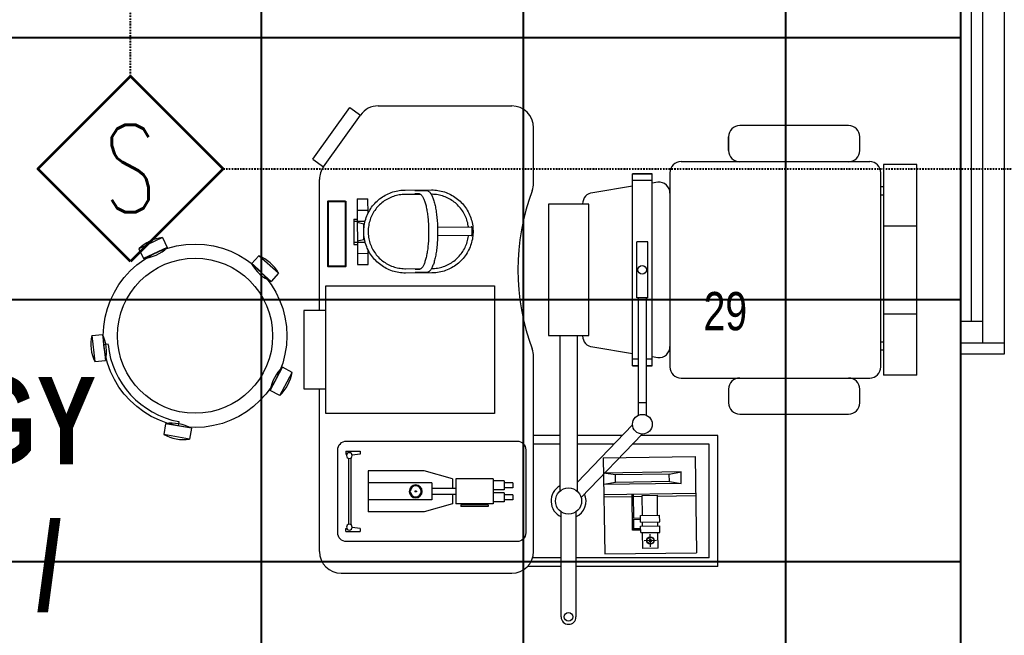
# Model space of a CAD drawing. Extents: x -12260 to 57327, y -29287 to 19916.
# Drawn here: x 12123 to 14376, y -5529 to -4119 of the extents above; entities that cross this region are included whole.
import ezdxf
from ezdxf import colors
from ezdxf.entities.mleader import LeaderData, LeaderLine
from ezdxf.enums import TextEntityAlignment as Align
from ezdxf.math import Vec2, Vec3

# ---------------------------------------------------------------- set-up
doc = ezdxf.new("R2010")
doc.units = 0
doc.header["$LTSCALE"] = 0.25
doc.linetypes.add('DASHDOT', pattern=[25.4, 12.7, -6.35, 0, -6.35])
for name, color, linetype, lineweight in [('01-First Floor$0$72_EGR_BASE_TEXT', 252, 'Continuous', 5), ('01-First Floor$0$72_EGR_EQP_TAG', 142, 'Continuous', 5), ('01-First Floor$0$Aluminum', 251, 'Continuous', 5), ('01-First Floor$0$LOADING', 253, 'Continuous', 5), ('01-First Floor$0$Walls', 251, 'Continuous', 5), ('E-LITE-CLNG-CNDT', 6, 'DASHDOT', 35), ('F-ALRM-CLNG @ 100', 33, 'Continuous', 35), ('F-ALRM-CLNG-CNDT', 51, 'DASHDOT', 25), ('T-DATA-TEXT', 2, 'Continuous', 25)]:
    doc.layers.add(name, color=color, linetype=linetype, lineweight=lineweight)
doc.layers.add('01-First Floor$0$FALSE CEILING', color=251, linetype='Continuous')
doc.styles.add('01-First Floor$0$X3G_ENTITY_257CFD', font='swisscl.ttf', dxfattribs={"height": 200})
doc.styles.add('01-First Floor$0$X3G_ENTITY_9EC9', font='swisscl.ttf', dxfattribs={"height": 0.2})
doc.styles.add('DC_Elc_Romans', font='elc_romans.shx', dxfattribs={"width": 0.7})
doc.styles.add('DC_SIMPLEX', font='SIMPLEX.shx', dxfattribs={"width": 0.7})

# ---------------------------------------------------------------- blocks, each defined once
blk = doc.blocks.new('01-First Floor$0$ME12326-P')
for p, q in [((0, 0.22), (0, 0)), ((0, 0.22), (0.21, 0.22)), ((0.21, 0.22), (0.21, 0)), ((0.027, 0.1807), (0, 0.1852)), ((0.1775, 0.1852), (0, 0.1852)), ((0.1505, 0.1807), (0.027, 0.1807)), ((0.027, 0.1635), (0.027, 0.1807)), ((0.1505, 0.1807), (0.1775, 0.1852)), ((0.1505, 0.1635), (0.1505, 0.1807)), ((0.1775, 0.159), (0.1775, 0.1852)), ((0.027, 0.1635), (0, 0.159)), ((0.1775, 0.159), (0, 0.159)), ((0.1505, 0.1635), (0.027, 0.1635)), ((0.1505, 0.1635), (0.1775, 0.159)), ((0.21, 0.1355), (0, 0.1355)), ((0.0648, 0.0536), (0.0648, 0.1355)), ((0.0679, 0.0806), (0.0679, 0.1355)), ((0.0648, 0.1301), (0, 0.1301)), ((0.0875, 0.1301), (0.0679, 0.1301)), ((0.0875, 0.0867), (0.0875, 0.1327)), ((0.0875, 0.1327), (0.1225, 0.1327)), ((0.1225, 0.0867), (0.1225, 0.1327)), ((0.21, 0.1301), (0.1225, 0.1301)), ((0.0831, 0.0806), (0.0648, 0.0806)), ((0.0831, 0.0776), (0.0648, 0.0776)), ((0.0679, 0.0567), (0.0679, 0.0776)), ((0.0831, 0.0715), (0.0831, 0.0867)), ((0.0831, 0.0867), (0.1269, 0.0867)), ((0.0831, 0.0715), (0.1269, 0.0715)), ((0.0875, 0.0628), (0.0875, 0.0715)), ((0.1225, 0.0628), (0.1225, 0.0715)), ((0.1269, 0.0715), (0.1269, 0.0867)), ((0.0831, 0.0567), (0.0648, 0.0567)), ((0.0831, 0.0536), (0.0648, 0.0536)), ((0.0831, 0.0476), (0.0831, 0.0628)), ((0.0831, 0.0628), (0.1269, 0.0628)), ((0.0831, 0.0476), (0.1269, 0.0476)), ((0.0875, 0.0116), (0.0875, 0.0476)), ((0.1225, 0.0116), (0.1225, 0.0476)), ((0.1269, 0.0476), (0.1269, 0.0628)), ((0.1192, 0.0291), (0.0908, 0.0291)), ((0.105, 0.0152), (0.105, 0.0435)), ((0, 0), (0.21, 0)), ((0.1225, 0.0116), (0.0875, 0.0116))]:
    blk.add_line(p, q)
for radius in [0.00847, 0.00758, 0.00267]:
    blk.add_circle((0.105, 0.0293), radius)
blk = doc.blocks.new('01-First Floor$0$ME12281-P')
at = {"color": 0}
for p, q in [((0.0354, 0.2953), (0.0354, 0.1053)), ((0.4454, 0.3153), (0.0554, 0.3153)), ((0.4654, 0.1053), (0.4654, 0.2953)), ((0.414, 0.2923), (0.414, 0.2855)), ((0.4469, 0.2923), (0.414, 0.2923)), ((0.414, 0.2855), (0.4325, 0.283)), ((0.4356, 0.2759), (0.4356, 0.124)), ((0.4412, 0.2759), (0.4412, 0.1246)), ((0.4469, 0.2855), (0.4447, 0.2855)), ((0.4469, 0.2923), (0.4469, 0.2855)), ((0.1099, 0.2289), (0.1953, 0.2289)), ((0.1099, 0.2289), (0.1099, 0.1716)), ((0.1953, 0.2289), (0.1953, 0.1716)), ((0.2028, 0.2289), (0.2676, 0.2473)), ((0.2028, 0.2289), (0.2028, 0.2071)), ((0.2676, 0.2473), (0.3961, 0.2473)), ((0.3961, 0.2473), (0.3961, 0.1533)), ((0.0648, 0.2198), (0.0845, 0.2198)), ((0.0648, 0.2198), (0.0648, 0.2083)), ((0.0648, 0.2083), (0.0845, 0.2083)), ((0.0845, 0.2243), (0.1099, 0.2243)), ((0.0845, 0.2243), (0.0845, 0.2037)), ((0.0845, 0.2037), (0.1099, 0.2037)), ((0.1953, 0.2071), (0.2504, 0.2071)), ((0.2504, 0.2198), (0.3961, 0.2198)), ((0.2504, 0.2198), (0.2504, 0.1808)), ((0.0648, 0.1922), (0.0648, 0.1808)), ((0.0648, 0.1922), (0.0845, 0.1922)), ((0.0648, 0.1808), (0.0845, 0.1808)), ((0.0845, 0.1968), (0.0845, 0.1762)), ((0.0845, 0.1968), (0.1099, 0.1968)), ((0.1953, 0.1934), (0.2504, 0.1934)), ((0.2028, 0.1934), (0.2028, 0.1716)), ((0.2504, 0.1808), (0.3961, 0.1808)), ((0.2851, 0.2009), (0.2851, 0.1996)), ((0.2851, 0.2009), (0.2892, 0.2009)), ((0.2851, 0.1996), (0.2892, 0.1996)), ((0.2892, 0.2009), (0.2892, 0.1996)), ((0.0845, 0.1762), (0.1099, 0.1762)), ((0.1099, 0.1716), (0.1953, 0.1716)), ((0.1211, 0.1692), (0.1211, 0.166)), ((0.1211, 0.1692), (0.184, 0.1692)), ((0.1211, 0.166), (0.184, 0.166)), ((0.184, 0.1692), (0.184, 0.166)), ((0.2028, 0.1716), (0.2676, 0.1533)), ((0.2676, 0.1533), (0.3961, 0.1533)), ((0.414, 0.1151), (0.4325, 0.1175)), ((0.414, 0.1151), (0.414, 0.1082)), ((0.4469, 0.1151), (0.4447, 0.1151)), ((0.4469, 0.1082), (0.4469, 0.1151)), ((0.4469, 0.1082), (0.414, 0.1082)), ((0.0554, 0.0853), (0.4454, 0.0853))]:
    blk.add_line(p, q, dxfattribs=at)
for centre, radius in [((0.439, 0.2821), 0.00657), ((0.2871, 0.2003), 0.0149), ((0.2871, 0.2003), 0.0125), ((0.439, 0.1184), 0.00657)]:
    blk.add_circle(centre, radius, dxfattribs=at)
for centre, start, end in [((0.0554, 0.2953), 90, 180), ((0.4454, 0.2953), 0, 90), ((0.0554, 0.1053), 180, 270), ((0.4454, 0.1053), 270, 0)]:
    blk.add_arc(centre, 0.02, start, end, dxfattribs=at)
blk = doc.blocks.new('01-First Floor$0$ME18014A-P')
for p, q in [((-0.6447, 1.2847), (-0.2727, 1.2847)), ((-0.0927, 1.2847), (0.2071, 1.2847)), ((0.2537, 1.2997), (0.2362, 1.2753)), ((0.2537, 1.2997), (0.3719, 1.2152)), ((0.2362, 1.2753), (0.3544, 1.1908)), ((0.2362, 1.2753), (0.3544, 1.1908)), ((-0.6947, 1.2347), (-0.6947, 0.8447)), ((0.3719, 1.2152), (0.3544, 1.1908)), ((0.3753, 1.1501), (0.3753, 0.8447)), ((-0.6792, 0.7317), (-0.6792, 0.8085)), ((-0.6447, 0.7947), (-0.1986, 0.7947)), ((-0.3792, 0.7347), (-0.3792, 0.7947)), ((0.1986, 0.7947), (0.3253, 0.7947)), ((-0.7944, 0.7317), (-0.5539, 0.7317)), ((-0.15, 0.7347), (-0.5068, 0.7347)), ((-0.5539, 0.6977), (-0.7944, 0.6977)), ((-0.6792, 0.3732), (-0.6792, 0.6977)), ((-0.3759, 0.5465), (-0.5208, 0.6859)), ((-0.15, 0.6947), (-0.5068, 0.6947)), ((-0.3551, 0.5682), (-0.4867, 0.6947)), ((-0.3792, 0.5913), (-0.3792, 0.6947)), ((-0.15, 0.6826), (-0.1512, 0.6826)), ((0.1512, 0.6826), (0.15, 0.6826)), ((-0.1765, 0.6594), (-0.1913, 0.5686)), ((0.1913, 0.5686), (0.1765, 0.6594)), ((-0.2198, 0.5686), (-0.2198, 0.5554)), ((-0.2198, 0.5686), (0.2198, 0.5686)), ((-0.2198, 0.5554), (-0.2198, 0.5686)), ((-0.2044, 0.5554), (-0.2044, 0.5686)), ((0.2044, 0.5236), (0.2044, 0.5686)), ((0.2198, 0.5686), (0.2198, 0.5236)), ((0.2198, 0.5236), (0.2198, 0.5686)), ((-0.3792, 0.3732), (-0.3792, 0.5496)), ((-0.0644, 0.5554), (-0.3331, 0.5554)), ((-0.3037, 0.5554), (-0.3037, 0.5361)), ((-0.0644, 0.5586), (0.0644, 0.5586)), ((-0.0644, 0.5336), (-0.0644, 0.5586)), ((0.0644, 0.5336), (0.0644, 0.5586)), ((-0.3326, 0.5361), (-0.0644, 0.5361)), ((-0.2198, 0.5361), (-0.2198, 0.5236)), ((-0.2198, 0.5236), (-0.2198, 0.5361)), ((-0.2198, 0.5236), (0.2198, 0.5236)), ((-0.2044, 0.5236), (-0.2044, 0.5361)), ((-0.1986, 0.5236), (-0.2008, 0.5102)), ((-0.0644, 0.5336), (0.0644, 0.5336)), ((0.2008, 0.5102), (0.1986, 0.5236)), ((0.2223, 0.4826), (-0.2223, 0.4826)), ((-0.2477, 0.4572), (-0.2477, 0.0254)), ((0.2476, 0.0254), (0.2476, 0.4572)), ((-0.6792, 0.3732), (-0.3792, 0.3732)), ((-0.2731, 0.3484), (-0.3048, 0.3484)), ((0.273, 0.3484), (0.3048, 0.3484)), ((0.3048, 0.3484), (0.273, 0.3484)), ((-0.3302, 0.323), (-0.3302, 0.0738)), ((0.3302, 0.0738), (0.3302, 0.323)), ((-0.3048, 0.0484), (-0.2731, 0.0484)), ((0.273, 0.0484), (0.3048, 0.0484)), ((-0.2223, 0), (0.2223, 0)), ((-0.1841, -0.0063), (-0.1841, 0)), ((-0.1651, 0), (-0.1651, -0.0063)), ((0.1714, 0), (0.1714, -0.0063)), ((0.1905, 0), (0.1905, -0.0063)), ((-0.2413, -0.0826), (-0.2413, -0.0063)), ((0.2413, -0.0063), (-0.2413, -0.0063)), ((-0.1016, -0.0826), (-0.1016, -0.0063)), ((0.1011, -0.0063), (0.1011, -0.0826)), ((0.2413, -0.0826), (0.2413, -0.0063)), ((-0.2413, -0.0826), (0.2413, -0.0826))]:
    blk.add_line(p, q)
at = {"color": 8}
for p, q in [((-0.6592, 0.7317), (-0.6592, 0.7968)), ((-0.3992, 0.7347), (-0.3992, 0.7947)), ((-0.6592, 0.3932), (-0.6592, 0.6977)), ((-0.3992, 0.6105), (-0.3992, 0.6947)), ((-0.3992, 0.3932), (-0.3992, 0.5689)), ((-0.6592, 0.3932), (-0.3992, 0.3932))]:
    blk.add_line(p, q, dxfattribs=at)
for points in [[(-0.2727, 1.2703), (-0.0927, 1.2703), (-0.0927, 1.3203), (-0.2727, 1.3203)], [(-0.3289, 0.8843), (-0.3289, 1.2703), (-0.0364, 1.2703), (-0.0364, 0.8843)], [(-0.15, 0.6686), (0.15, 0.6686), (0.15, 0.7607), (-0.15, 0.7607)]]:
    blk.add_lwpolyline(points, close=True)
for centre, radius in [((-0.5292, 0.7147), 0.03), ((-0.7944, 0.7147), 0.01), ((-0.3535, 0.5457), 0.0225), ((0, 0.5461), 0.00979)]:
    blk.add_circle(centre, radius)
for centre, radius, start, end in [((-0.6447, 1.2347), 0.05, 90, 180), ((0.2071, 1.2347), 0.05, 54.4343, 90), ((0.3253, 1.1501), 0.05, 0, 54.4343), ((-0.6447, 0.8447), 0.05, 180, 270), ((0.3253, 0.8447), 0.05, 270, 0), ((0, 0.313), 0.5175, 69.5195, 110.4805), ((-0.1986, 0.8447), 0.05, 270, 290.4805), ((0.1986, 0.8447), 0.05, 249.5195, 270), ((-0.5292, 0.7147), 0.04, 30, 154.8331), ((-0.7944, 0.7147), 0.017, 90, 270), ((-0.5292, 0.7147), 0.04, 205.1669, 294.1023), ((-0.1512, 0.6572), 0.0254, 90, 175.0303), ((0.1512, 0.6572), 0.0254, 4.9697, 90), ((-0.1755, 0.508), 0.0254, 175.0303, 270), ((0.1755, 0.508), 0.0254, 270, 4.9697), ((-0.2223, 0.4572), 0.0254, 90, 180), ((0.2223, 0.4572), 0.0254, 0, 90), ((-0.3048, 0.323), 0.0254, 90, 180), ((-0.2731, 0.323), 0.0254, 0, 90), ((0.273, 0.323), 0.0254, 90, 180), ((0.3048, 0.323), 0.0254, 0, 90), ((-0.3048, 0.0738), 0.0254, 180, 270), ((-0.2731, 0.0738), 0.0254, 270, 0), ((0.273, 0.0738), 0.0254, 180, 270), ((0.3048, 0.0738), 0.0254, 270, 0), ((-0.2223, 0.0254), 0.0254, 180, 270), ((0.2223, 0.0254), 0.0254, 270, 0)]:
    blk.add_arc(centre, radius, start, end)
blk = doc.blocks.new('01-First Floor$0$ME12818-P')
for p, q in [((-0.0723, 0.1635), (0.0777, 0.1635)), ((-0.0723, 0.1635), (-0.0723, 0.1385)), ((-0.0468, 0.1635), (-0.0468, 0.1385)), ((-0.0262, 0.1712), (0.0316, 0.1712)), ((-0.0262, 0.1712), (-0.0262, 0.1635)), ((-0.0212, 0.1712), (-0.0212, 0.145)), ((-0.0148, 0.1485), (-0.0184, 0.1635)), ((0.0238, 0.1635), (0.0202, 0.1485)), ((0.0266, 0.1712), (0.0266, 0.145)), ((0.0316, 0.1712), (0.0316, 0.1635)), ((0.0521, 0.1635), (0.0521, 0.1385)), ((0.0777, 0.1635), (0.0777, 0.1385)), ((-0.0389, 0.1385), (-0.0723, 0.1385)), ((0.0202, 0.1485), (-0.0148, 0.1485)), ((-0.0123, 0.1485), (-0.0123, 0.1471)), ((0.0177, 0.1471), (0.0177, 0.1485)), ((0.0777, 0.1385), (0.0442, 0.1385)), ((-0.0923, 0.0534), (-0.0923, -0.0066)), ((-0.0823, 0.018), (-0.0823, 0.0534)), ((0.0877, 0.0534), (0.0877, 0.018)), ((0.0977, -0.0066), (0.0977, 0.0534)), ((-0.0913, 0.0311), (-0.0913, 0.0053)), ((-0.0833, 0.0208), (-0.0833, 0.0311)), ((0.0887, 0.0311), (0.0887, 0.0208)), ((0.0967, 0.0053), (0.0967, 0.0311)), ((-0.0823, -0.0066), (-0.0823, -0.006)), ((-0.0053, -0.0205), (0.0107, -0.0205)), ((0.0877, -0.0061), (0.0877, -0.0066)), ((-0.0053, -0.0996), (-0.0058, -0.0996)), ((0.0107, -0.0996), (-0.0053, -0.0996)), ((0.0111, -0.0996), (0.0107, -0.0996))]:
    blk.add_line(p, q)
at = {"flags": 128}
for points in [[(0.0977, 0.0534), (0.0976, 0.0572), (0.0974, 0.061), (0.097, 0.0648), (0.0965, 0.0685), (0.0958, 0.0723), (0.095, 0.076), (0.094, 0.0796), (0.0929, 0.0833), (0.0916, 0.0869), (0.0902, 0.0904), (0.0886, 0.0939), (0.087, 0.0973), (0.0851, 0.1006), (0.0832, 0.1038), (0.0811, 0.107), (0.0789, 0.1101), (0.0766, 0.1131), (0.0741, 0.116), (0.0716, 0.1188), (0.0689, 0.1215), (0.0661, 0.1241), (0.0632, 0.1266), (0.0602, 0.129), (0.0572, 0.1312), (0.054, 0.1333), (0.0508, 0.1353), (0.0475, 0.1372), (0.0441, 0.1389), (0.0406, 0.1405), (0.0371, 0.1419), (0.0335, 0.1432), (0.0299, 0.1444), (0.0263, 0.1454), (0.0226, 0.1463), (0.0188, 0.147), (0.0151, 0.1476), (0.0113, 0.148), (0.0075, 0.1483), (0.0037, 0.1484), (-0.0001, 0.1483), (-0.0039, 0.1482), (-0.0077, 0.1478), (-0.0114, 0.1473), (-0.0152, 0.1467), (-0.0189, 0.1459), (-0.0226, 0.145), (-0.0262, 0.1439), (-0.0298, 0.1427), (-0.0334, 0.1413), (-0.0368, 0.1398), (-0.0403, 0.1381), (-0.0436, 0.1363), (-0.0469, 0.1344), (-0.0501, 0.1324), (-0.0532, 0.1302), (-0.0562, 0.1279), (-0.0592, 0.1255), (-0.062, 0.1229), (-0.0647, 0.1203), (-0.0674, 0.1176), (-0.0699, 0.1147), (-0.0723, 0.1118), (-0.0745, 0.1087), (-0.0767, 0.1056), (-0.0787, 0.1024), (-0.0806, 0.0991), (-0.0824, 0.0957), (-0.084, 0.0923), (-0.0855, 0.0888), (-0.0868, 0.0852), (-0.088, 0.0816), (-0.0891, 0.078), (-0.09, 0.0743), (-0.0907, 0.0705), (-0.0914, 0.0668), (-0.0918, 0.063), (-0.0921, 0.0592), (-0.0923, 0.0554), (-0.0923, 0.0534)], [(-0.0823, 0.0534), (-0.0822, 0.0568), (-0.082, 0.0602), (-0.0817, 0.0636), (-0.0812, 0.0669), (-0.0806, 0.0703), (-0.0799, 0.0736), (-0.079, 0.0769), (-0.078, 0.0801), (-0.0769, 0.0833), (-0.0756, 0.0865), (-0.0742, 0.0896), (-0.0727, 0.0926), (-0.0711, 0.0956), (-0.0693, 0.0985), (-0.0675, 0.1014), (-0.0655, 0.1041), (-0.0634, 0.1068), (-0.0612, 0.1094), (-0.0589, 0.1119), (-0.0565, 0.1144), (-0.054, 0.1167), (-0.0515, 0.1189), (-0.0488, 0.121), (-0.0461, 0.123), (-0.0432, 0.1249), (-0.0403, 0.1267), (-0.0374, 0.1284), (-0.0343, 0.1299), (-0.0313, 0.1313), (-0.0281, 0.1326), (-0.0249, 0.1338), (-0.0217, 0.1348), (-0.0184, 0.1357), (-0.0151, 0.1365), (-0.0118, 0.1371), (-0.0084, 0.1377), (-0.005, 0.138), (-0.0016, 0.1383), (0.0018, 0.1384), (0.0052, 0.1383), (0.0086, 0.1382), (0.012, 0.1379), (0.0153, 0.1374), (0.0187, 0.1369), (0.022, 0.1362), (0.0253, 0.1353), (0.0286, 0.1344), (0.0318, 0.1333), (0.0349, 0.132), (0.0381, 0.1307), (0.0411, 0.1292), (0.0441, 0.1276), (0.0471, 0.1259), (0.0499, 0.1241), (0.0527, 0.1221), (0.0554, 0.1201), (0.058, 0.1179), (0.0606, 0.1156), (0.063, 0.1133), (0.0654, 0.1108), (0.0676, 0.1082), (0.0698, 0.1056), (0.0718, 0.1029), (0.0737, 0.1001), (0.0755, 0.0972), (0.0772, 0.0943), (0.0788, 0.0912), (0.0803, 0.0882), (0.0816, 0.085), (0.0828, 0.0819), (0.0839, 0.0786), (0.0848, 0.0754), (0.0856, 0.0721), (0.0863, 0.0687), (0.0868, 0.0654), (0.0873, 0.062), (0.0875, 0.0586), (0.0877, 0.0552), (0.0877, 0.0534)], [(-0.0913, 0.0053), (-0.0912, 0.004), (-0.0909, 0.0028), (-0.0905, 0.0016), (-0.0898, 0.0005), (-0.089, -0.0007), (-0.0881, -0.0017), (-0.0871, -0.0028), (-0.0859, -0.0038), (-0.0845, -0.0047), (-0.0831, -0.0057), (-0.0815, -0.0066), (-0.0798, -0.0075), (-0.078, -0.0083), (-0.076, -0.0092), (-0.0739, -0.01), (-0.0718, -0.0108), (-0.0695, -0.0116), (-0.067, -0.0123), (-0.0645, -0.013), (-0.0619, -0.0137), (-0.0592, -0.0144), (-0.0563, -0.015), (-0.0534, -0.0156), (-0.0504, -0.0162), (-0.0473, -0.0167), (-0.0442, -0.0172), (-0.0409, -0.0177), (-0.0376, -0.0181), (-0.0343, -0.0185), (-0.0308, -0.0189), (-0.0274, -0.0192), (-0.0238, -0.0195), (-0.0203, -0.0198), (-0.0167, -0.02), (-0.013, -0.0202), (-0.0094, -0.0203), (-0.0057, -0.0204), (-0.002, -0.0205), (0.0017, -0.0205), (0.0054, -0.0205), (0.0091, -0.0204), (0.0128, -0.0204), (0.0164, -0.0202), (0.0201, -0.0201), (0.0237, -0.0199), (0.0273, -0.0196), (0.0309, -0.0194), (0.0344, -0.0191), (0.0378, -0.0187), (0.0412, -0.0183), (0.0446, -0.0179), (0.0478, -0.0175), (0.051, -0.017), (0.0542, -0.0165), (0.0572, -0.0159), (0.0602, -0.0153), (0.063, -0.0147), (0.0658, -0.0141), (0.0685, -0.0134), (0.0711, -0.0127), (0.0735, -0.012), (0.0759, -0.0112), (0.0782, -0.0104), (0.0803, -0.0096), (0.0823, -0.0088), (0.0842, -0.008), (0.086, -0.0071), (0.0876, -0.0062), (0.0892, -0.0052), (0.0906, -0.0043), (0.0918, -0.0033), (0.093, -0.0023), (0.094, -0.0012), (0.0948, -0.0002), (0.0955, 0.001), (0.0961, 0.0022), (0.0965, 0.0034), (0.0967, 0.0046), (0.0967, 0.0053)], [(-0.0833, 0.0208), (-0.0833, 0.0202), (-0.0831, 0.0195), (-0.0829, 0.0189), (-0.0825, 0.0182), (-0.082, 0.0175), (-0.0813, 0.0167), (-0.0805, 0.016), (-0.0796, 0.0152), (-0.0785, 0.0144), (-0.0773, 0.0136), (-0.076, 0.0128), (-0.0745, 0.012), (-0.0729, 0.0113), (-0.0711, 0.0105), (-0.0692, 0.0098), (-0.0672, 0.009), (-0.0651, 0.0083), (-0.0629, 0.0077), (-0.0606, 0.007), (-0.0581, 0.0064), (-0.0556, 0.0057), (-0.053, 0.0052), (-0.0502, 0.0046), (-0.0474, 0.0041), (-0.0445, 0.0036), (-0.0416, 0.0031), (-0.0385, 0.0027), (-0.0354, 0.0022), (-0.0322, 0.0019), (-0.029, 0.0015), (-0.0257, 0.0012), (-0.0224, 0.0009), (-0.019, 0.0007), (-0.0156, 0.0005), (-0.0122, 0.0003), (-0.0087, 0.0002), (-0.0052, 0.0001), (-0.0017, 0), (0.0017, 0), (0.0052, 0), (0.0087, 0), (0.0122, 0.0001), (0.0157, 0.0002), (0.0191, 0.0004), (0.0226, 0.0006), (0.026, 0.0008), (0.0293, 0.0011), (0.0326, 0.0014), (0.0359, 0.0017), (0.0391, 0.002), (0.0422, 0.0024), (0.0453, 0.0029), (0.0483, 0.0033), (0.0513, 0.0038), (0.0541, 0.0043), (0.0569, 0.0049), (0.0596, 0.0054), (0.0622, 0.006), (0.0647, 0.0067), (0.067, 0.0073), (0.0693, 0.008), (0.0715, 0.0087), (0.0736, 0.0094), (0.0755, 0.0101), (0.0773, 0.0109), (0.079, 0.0116), (0.0806, 0.0124), (0.082, 0.0132), (0.0833, 0.014), (0.0844, 0.0147), (0.0854, 0.0155), (0.0863, 0.0163), (0.087, 0.0171), (0.0876, 0.0178), (0.0881, 0.0185), (0.0884, 0.0192), (0.0886, 0.0198), (0.0887, 0.0204), (0.0887, 0.0208)], [(-0.0923, -0.0066), (-0.0922, -0.0104), (-0.092, -0.0142), (-0.0916, -0.018), (-0.0911, -0.0217), (-0.0904, -0.0255), (-0.0896, -0.0292), (-0.0886, -0.0329), (-0.0875, -0.0365), (-0.0862, -0.0401), (-0.0848, -0.0436), (-0.0833, -0.0471), (-0.0816, -0.0505), (-0.0797, -0.0538), (-0.0778, -0.0571), (-0.0757, -0.0603), (-0.0735, -0.0633), (-0.0712, -0.0663), (-0.0687, -0.0693), (-0.0662, -0.0721), (-0.0635, -0.0748), (-0.0607, -0.0774), (-0.0578, -0.0798), (-0.0549, -0.0822), (-0.0518, -0.0844), (-0.0486, -0.0866), (-0.0454, -0.0885), (-0.0421, -0.0904), (-0.0387, -0.0921), (-0.0352, -0.0937), (-0.0317, -0.0952), (-0.0282, -0.0965), (-0.0245, -0.0976), (-0.0209, -0.0986), (-0.0172, -0.0995), (-0.0135, -0.1002), (-0.0097, -0.1008), (-0.0059, -0.1012), (-0.0021, -0.1015), (0.0017, -0.1016), (0.0055, -0.1016), (0.0093, -0.1014), (0.013, -0.101), (0.0168, -0.1006), (0.0206, -0.0999), (0.0243, -0.0991), (0.028, -0.0982), (0.0316, -0.0971), (0.0352, -0.0959), (0.0387, -0.0945), (0.0422, -0.093), (0.0456, -0.0913), (0.049, -0.0896), (0.0523, -0.0876), (0.0555, -0.0856), (0.0586, -0.0834), (0.0616, -0.0811), (0.0646, -0.0787), (0.0674, -0.0762), (0.0701, -0.0735), (0.0727, -0.0708), (0.0753, -0.0679), (0.0776, -0.065), (0.0799, -0.0619), (0.0821, -0.0588), (0.0841, -0.0556), (0.086, -0.0523), (0.0878, -0.0489), (0.0894, -0.0455), (0.0909, -0.042), (0.0922, -0.0384), (0.0934, -0.0348), (0.0945, -0.0312), (0.0954, -0.0275), (0.0961, -0.0238), (0.0967, -0.02), (0.0972, -0.0162), (0.0975, -0.0125), (0.0977, -0.0087), (0.0977, -0.0066)], [(-0.0073, -0.091), (-0.0099, -0.0907), (-0.0133, -0.0901), (-0.0166, -0.0894), (-0.0199, -0.0886), (-0.0232, -0.0876), (-0.0264, -0.0865), (-0.0296, -0.0853), (-0.0327, -0.0839), (-0.0357, -0.0824), (-0.0387, -0.0808), (-0.0417, -0.0791), (-0.0445, -0.0773), (-0.0473, -0.0753), (-0.05, -0.0733), (-0.0527, -0.0711), (-0.0552, -0.0689), (-0.0576, -0.0665), (-0.06, -0.064), (-0.0622, -0.0615), (-0.0644, -0.0588), (-0.0664, -0.0561), (-0.0683, -0.0533), (-0.0701, -0.0504), (-0.0718, -0.0475), (-0.0734, -0.0445), (-0.0749, -0.0414), (-0.0762, -0.0383), (-0.0774, -0.0351), (-0.0785, -0.0319), (-0.0794, -0.0286), (-0.0802, -0.0253), (-0.0809, -0.022), (-0.0815, -0.0186), (-0.0819, -0.0152), (-0.0821, -0.0118), (-0.0823, -0.0084), (-0.0823, -0.0066)], [(-0.0073, -0.0204), (-0.0073, -0.0976)], [(0.0877, -0.0066), (0.0876, -0.01), (0.0874, -0.0134), (0.0871, -0.0168), (0.0866, -0.0202), (0.086, -0.0235), (0.0853, -0.0268), (0.0844, -0.0301), (0.0834, -0.0334), (0.0822, -0.0366), (0.081, -0.0397), (0.0796, -0.0428), (0.0781, -0.0459), (0.0765, -0.0488), (0.0747, -0.0518), (0.0728, -0.0546), (0.0709, -0.0574), (0.0688, -0.0601), (0.0666, -0.0627), (0.0643, -0.0652), (0.0619, -0.0676), (0.0594, -0.0699), (0.0569, -0.0721), (0.0542, -0.0742), (0.0514, -0.0762), (0.0486, -0.0781), (0.0457, -0.0799), (0.0428, -0.0816), (0.0397, -0.0831), (0.0366, -0.0845), (0.0335, -0.0858), (0.0303, -0.087), (0.0271, -0.088), (0.0238, -0.089), (0.0205, -0.0897), (0.0171, -0.0904), (0.0138, -0.0909), (0.0127, -0.091)], [(0.0127, -0.0976), (0.0127, -0.0204)], [(-0.0059, -0.0995), (-0.0062, -0.0994), (-0.0066, -0.0992), (-0.0069, -0.0989), (-0.0071, -0.0985), (-0.0073, -0.0981), (-0.0073, -0.0976)], [(0.0127, -0.0976), (0.0126, -0.0981), (0.0125, -0.0985), (0.0123, -0.0989), (0.0119, -0.0992), (0.0116, -0.0994), (0.0113, -0.0995)]]:
    blk.add_lwpolyline(points, dxfattribs=at)
for centre, major_axis, start_param, end_param in [((-0.0053, -0.02), (0.002, 0), 3.665191, 4.712389), ((0.0107, -0.02), (-0.002, 0), 1.570796, 2.617994)]:
    blk.add_ellipse(centre, major_axis=major_axis, ratio=0.262075, start_param=start_param, end_param=end_param)
blk = doc.blocks.new('01-First Floor$0$HF10037B-P')
at = {"layer": '01-First Floor$0$LOADING'}
for p, q in [((0.2459, 0.134), (0.1859, 0.134)), ((0.1859, 0.134), (0.1859, 0.109)), ((0.2459, 0.134), (0.2459, 0.109)), ((0.2459, 0.109), (0.1859, 0.109)), ((0, 0), (-0.0142, -0.0583)), ((0, 0), (0.0243, -0.0059)), ((0.0243, -0.0059), (0.01, -0.0642)), ((0.4071, -0.0094), (0.431, -0.0018)), ((0.4071, -0.0094), (0.4255, -0.0665)), ((0.431, -0.0018), (0.4493, -0.0589)), ((0.4069, -0.0417), (0.4165, -0.0387)), ((-0.0142, -0.0583), (0.01, -0.0642)), ((0.4255, -0.0665), (0.4493, -0.0589)), ((0.0524, -0.2725), (0.0674, -0.2525)), ((0.0674, -0.2525), (0.1154, -0.2885)), ((0.3125, -0.2897), (0.362, -0.2558)), ((0.3267, -0.268), (0.3323, -0.2763)), ((0.3761, -0.2764), (0.362, -0.2558)), ((0.0524, -0.2725), (0.1004, -0.3085)), ((0.1004, -0.3085), (0.1154, -0.2885)), ((0.3266, -0.3103), (0.3125, -0.2897)), ((0.3266, -0.3103), (0.3761, -0.2764))]:
    blk.add_line(p, q, dxfattribs=at)
for radius in [0.21, 0.1775]:
    blk.add_circle((0.2161, -0.1014), radius, dxfattribs=at)
for centre, radius, start, end in [((0.2159, 0.0465), 0.0925, 71.0754, 108.9246), ((0.2159, 0.1965), 0.0925, 251.0754, 288.9246), ((0.0779, -0.0499), 0.0925, 147.3419, 185.1912), ((-0.0678, -0.0143), 0.0925, 327.3419, 5.1912), ((0.4996, -0.0113), 0.0925, 178.8412, 216.6904), ((0.3568, -0.057), 0.0925, 358.8412, 36.6904), ((0.2161, -0.1014), 0.2, 303.6037, 17.3657), ((0.0389, -0.3404), 0.0925, 34.1875, 72.0368), ((0.3867, -0.3449), 0.0925, 105.5121, 143.3614), ((0.1289, -0.2205), 0.0925, 214.1875, 252.0368), ((0.3019, -0.2212), 0.0925, 285.5121, 323.3614)]:
    blk.add_arc(centre, radius, start, end, dxfattribs=at)
blk = doc.blocks.new('01-First Floor$0$A$C37be4daf')
at = {"layer": '01-First Floor$0$Aluminum'}
for p, q in [((1416, 598.2), (216, 598.2)), ((241, 498.2), (241, 598.2)), ((291, 548.2), (291, 598.2)), ((1341, 548.2), (1341, 598.2)), ((1391, 498.2), (1391, 598.2)), ((291, 573.2), (1341, 573.2)), ((1391, 548.2), (241, 548.2)), ((1416, 498.2), (216, 498.2))]:
    blk.add_line(p, q, dxfattribs=at)
at = {"layer": '01-First Floor$0$Walls'}
for p, q in [((216, 498.2), (216, 598.2)), ((1416, 498.2), (1416, 598.2))]:
    blk.add_line(p, q, dxfattribs=at)
blk = doc.blocks.new('01-First Floor')
at = {"layer": '01-First Floor$0$FALSE CEILING', "linetype": 'Continuous'}
for p, q in [((12676, -7160), (12676, -2810)), ((13276, -7160), (13276, -2810)), ((13876, -7160), (13876, -2810)), ((10276, -4160), (14276, -4160)), ((10276, -4760), (14276, -4760)), ((10276, -5360), (14276, -5360))]:
    blk.add_line(p, q, dxfattribs=at)
at = {"layer": '01-First Floor$0$FALSE CEILING'}
blk.add_lwpolyline([(14276, -7160), (10276, -7160), (10276, -2810), (14276, -2810)], close=True, dxfattribs=at)
at = {"layer": '01-First Floor$0$FALSE CEILING', "extrusion": (-1.66552e-10, -4.6879e-08, 1), "elevation": -0.1}
blk.add_lwpolyline([(12868.7, -4534.6), (12868.7, -4684.6), (12828.7, -4684.6), (12828.7, -4534.6)], close=True, dxfattribs=at)
at = {"layer": '01-First Floor$0$LOADING', "extrusion": (-1.66552e-10, -4.6879e-08, 1), "elevation": -0.1}
blk.add_lwpolyline([(12868.7, -4534.6), (12868.7, -4684.6), (12828.7, -4684.6), (12828.7, -4534.6)], close=True, dxfattribs=at)
at = {"layer": '01-First Floor$0$Walls'}
blk.add_line((14276, -2810), (14276, -5760), dxfattribs=at)
at = {"rotation": 90}
blk.add_blockref('01-First Floor$0$A$C37be4daf', (14874.2, -5101), dxfattribs=at)
at = {"layer": '01-First Floor$0$LOADING', "extrusion": (1.43227e-21, 4.73306e-08, -1), "xscale": -999.9999999999999, "yscale": 999.9999999999999, "zscale": -999.9999999999999, "rotation": 270}
blk.add_blockref('01-First Floor$0$ME18014A-P', (-14093.5, -4692, 0.1), dxfattribs=at)
at = {"layer": '01-First Floor$0$LOADING', "extrusion": (-1.43227e-21, -4.73306e-08, 1), "xscale": -1000, "yscale": 1000, "zscale": 1000, "rotation": 90.24544648778834}
blk.add_blockref('01-First Floor$0$ME12818-P', (13058.7, -4601.4, -0.1), dxfattribs=at)
at = {"layer": '01-First Floor$0$LOADING', "extrusion": (-2.79672e-08, 3.6788e-07, -1), "xscale": -1000.000000000001, "yscale": 1000.000000000001, "zscale": 999.999999999999, "rotation": 117.971696169471}
blk.add_blockref('01-First Floor$0$HF10037B-P', (-12715.1, -4699.6, 0.1), dxfattribs=at)
at = {"layer": '01-First Floor$0$LOADING', "extrusion": (-1.43227e-21, -4.73306e-08, 1), "xscale": -1000, "yscale": 999.9999999999999, "zscale": 999.9999999999999}
blk.add_blockref('01-First Floor$0$ME12281-P', (13316.2, -5399.4, 3.2), dxfattribs=at)
at = {"layer": '01-First Floor$0$LOADING', "extrusion": (-3.68387e-07, -8.1011e-08, 1), "xscale": 1000.000000000001, "yscale": 1000.000000000001, "zscale": 1000.000000000001, "rotation": 0.8046661792795066}
blk.add_blockref('01-First Floor$0$ME12326-P', (13461.5, -5342.4, -0.1), dxfattribs=at)
at = {"layer": '01-First Floor$0$72_EGR_BASE_TEXT', "insert": (11347.2, -4937, -0.1), "char_height": 200, "width": 1796.52, "attachment_point": 2, "style": '01-First Floor$0$X3G_ENTITY_9EC9'}
blk.add_mtext('{\\fSwis721 LtCn BT|b1|i0|c0|p34;OPHTHALMOLOGY CONSULTATION / EXAMINATION ROOM}', dxfattribs=at)
at = {"layer": '01-First Floor$0$72_EGR_EQP_TAG', "insert": (13737.6, -4742.8, -0.1), "char_height": 87.47, "attachment_point": 2, "style": '01-First Floor$0$X3G_ENTITY_257CFD'}
blk.add_mtext('29', dxfattribs=at)
blk = doc.blocks.new('A$C5CF53093')
blk.add_lwpolyline([(0, -212.1), (-212.1, 0), (0, 212.1), (212.1, 0)], close=True)
blk = doc.blocks.new('*U43')
at = {"xscale": 0.01, "yscale": 0.01, "zscale": 0.01}
blk.add_blockref('A$C5CF53093', (0.007, -0.007), dxfattribs=at)
at = {"color": 6, "style": 'DC_SIMPLEX', "width": 0.7, "flags": 8}
blk.add_attdef('TYPE', text='', height=2, rotation=360, dxfattribs=at).set_placement((0, 0), align=Align.MIDDLE_CENTER)

msp = doc.modelspace()

# ---------------------------------------------------------------- linework, layer by layer
at = {"layer": 'F-ALRM-CLNG-CNDT'}
for points in [[(12376.7, -4248.6), (12376.7, -3649.6, -0.131652), (12390.1, -3599.6), (12783.7, -2917.8, 0.131652), (12797.1, -2867.8), (12797.1, -2022.8)], [(12588.8, -4460.7), (15176.7, -4460.7, -0.414214), (15276.7, -4560.7), (15276.7, -7748.6)]]:
    msp.add_lwpolyline(points, format="xyb", dxfattribs=at)

# ---------------------------------------------------------------- block references
at = {"layer": 'E-LITE-CLNG-CNDT'}
msp.add_blockref('01-First Floor', (0, 0), dxfattribs=at)
at = {"layer": 'F-ALRM-CLNG @ 100', "xscale": 100, "yscale": 100, "zscale": 100}
msp.add_blockref('*U43', (12376, -4460), dxfattribs=at).add_auto_attribs({'TYPE': 'S'})

# ---------------------------------------------------------------- leaders
at = {"layer": 'T-DATA-TEXT'}
ml = msp.add_multileader_mtext('Standard', dxfattribs=at)
ml.set_content('DOWN TO FIRE ALARM\\PCONTROL PANEL', color=256, style='DC_Elc_Romans')
ml.set_leader_properties(color=45)
ml.build(insert=Vec2(0, 0))
ml.multileader.update_dxf_attribs({"dogleg_length": 2, "arrow_head_size": 200, "scale": 100})
ctx = ml.context
ctx.base_point, ctx.scale, ctx.char_height, ctx.arrow_head_size, ctx.landing_gap_size, ctx.plane_origin = Vec3(8373.5, -6377.9), 100, 200, 200, 200, Vec3(6790.6, 3535.7)
ctx.text_align_type = 2
notes = []
notes.append((ctx, [(1, (1, 1, 0), (11306.8, -6377.9), (-1, 0), 200, [(0, [(12364.3, -2771), (12224, -2771)], 0, [])])]))
ctx.mtext.insert, ctx.mtext.alignment, ctx.mtext.flow_direction = Vec3(10906.8, -6277.9), 3, 5
for ctx, leaders in notes:
    for number, flags, end, landing, length, lines in leaders:
        leader = LeaderData()
        leader.index, (leader.has_last_leader_line, leader.has_dogleg_vector, leader.attachment_direction) = number, flags
        leader.last_leader_point, leader.dogleg_vector, leader.dogleg_length = Vec3(end), Vec3(landing), length
        for number, points, colour, breaks in lines:
            line = LeaderLine()
            line.index, line.vertices, line.color, line.breaks = number, Vec3.list(points), colors.encode_raw_color(colour), breaks
            leader.lines.append(line)
        ctx.leaders.append(leader)

doc.saveas('drawing.dxf')
